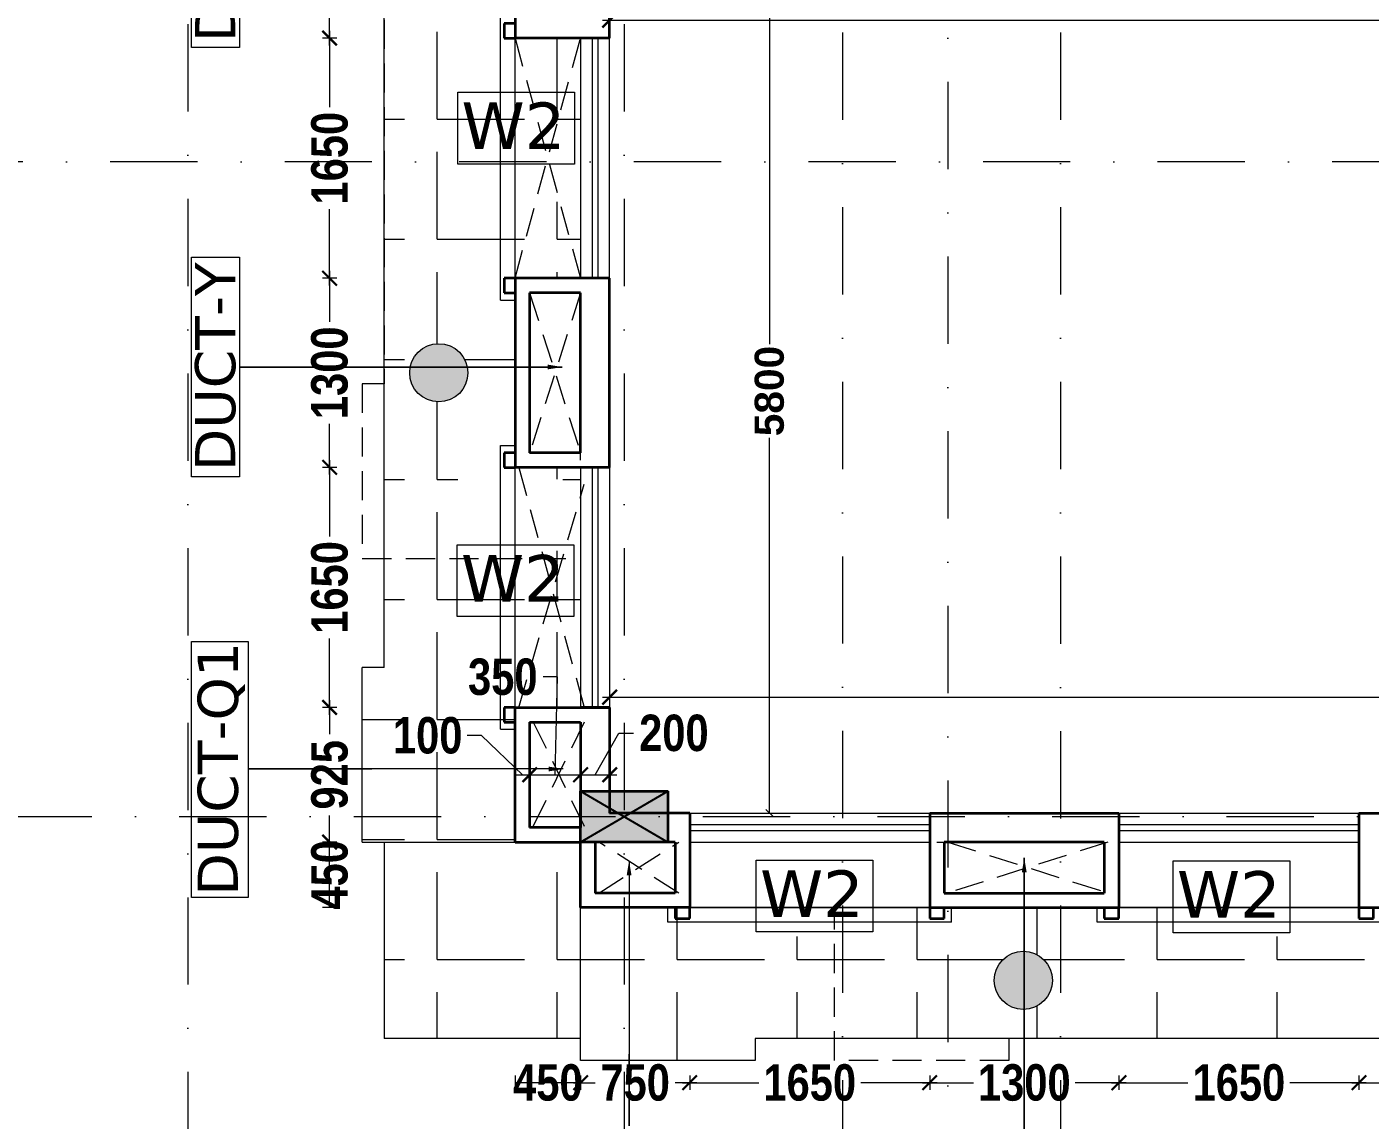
# Model space of a CAD drawing. Header units: millimetres. Extents: x -3092155 to 4513934, y -12317808 to 1850003.
# Drawn here: x -451620 to -442386, y -5577972 to -5570459 of the extents above; entities that cross this region are included whole.
import ezdxf

# ---------------------------------------------------------------- set-up
doc = ezdxf.new("R2010")
doc.units = ezdxf.units.MM
doc.header["$LTSCALE"] = 2
doc.header["$MEASUREMENT"] = 0
doc.header["$PDMODE"] = 34
doc.header["$PDSIZE"] = 500
for name, pattern in [('DASHDOT', [1, 0.5, -0.25, 0, -0.25]), ('DASHED2', [0.375, 0.25, -0.125]), ('HIDDEN', [0.375, 0.25, -0.125])]:
    doc.linetypes.add(name, pattern=pattern)
for name, color, linetype, lineweight in [('COL. R', 140, 'Continuous', 15), ('coloumn', 10, 'Continuous', 35), ('cornice', 12, 'Continuous', 25), ('D DIM', 250, 'Continuous', 9), ('DIM', 27, 'Continuous', 5), ('DUCT', 37, 'Continuous', 35), ('glass', 5, 'Continuous', 15), ('GRID', 251, 'DASHDOT', 5), ('HAT', 42, 'Continuous', 5), ('PROJ', 251, 'HIDDEN', 5), ('SILL', 74, 'Continuous', 9), ('W2', 162, 'Continuous', 5)]:
    doc.layers.add(name, color=color, linetype=linetype, lineweight=lineweight)
doc.layers.add('DOT', color=7, linetype='DASHED2', lineweight=0, true_color=0x89067c)
doc.layers.add('duct text', color=7, linetype='Continuous', lineweight=5, true_color=0x30182a)
doc.styles.add('door', font='arial.ttf', dxfattribs={"height": 70})
doc.styles.add('INNER DIM', font='ARIALNB.TTF', dxfattribs={"height": 250})
doc.styles.add('int dim', font='arialbd.ttf', dxfattribs={"height": 200})
doc.styles.add('style2', font='verdana.ttf')
doc.dimstyles.new('DOOR', dxfattribs={"dimtxt": 100, "dimasz": 100, "dimexe": 25, "dimexo": 50, "dimgap": 25, "dimtad": 0, "dimtih": 1, "dimtoh": 1, "dimdec": 0, "dimzin": 3, "dimdsep": 46, "dimtxsty": 'door', "dimblk": 'OBLIQUE', "dimcen": 200, "dimclrd": 256, "dimclre": 256, "dimclrt": 256, "dimadec": 0, "dimazin": 0, "dimtfac": 1, "dimtdec": 0, "dimtofl": 0, "dimtmove": 2, "dimatfit": 3, "dimfxl": 300, "dimfxlon": 1, "dimfrac": 1, "dimtolj": 1, "dimtzin": 0, "dimlwd": -1, "dimlwe": -1, "dimarcsym": 0})
doc.dimstyles.new('external final', dxfattribs={"dimscale": 0, "dimtxt": 250, "dimasz": 100, "dimexe": 50, "dimexo": 50, "dimgap": 50, "dimtad": 0, "dimdec": 0, "dimzin": 0, "dimdsep": 46, "dimtxsty": 'INNER DIM', "dimblk": 'ARCHTICK', "dimcen": 100, "dimdle": 50, "dimclrd": 256, "dimclre": 256, "dimclrt": 256, "dimadec": 0, "dimazin": 0, "dimtfac": 1, "dimtdec": 0, "dimtix": 1, "dimtmove": 1, "dimatfit": 3, "dimfxl": 50, "dimfxlon": 1, "dimtolj": 1, "dimtzin": 0, "dimlwd": -1, "dimlwe": -1, "dimarcsym": 1})
doc.dimstyles.new('lamon', dxfattribs={"dimtxt": 200, "dimasz": 50, "dimexe": 50, "dimexo": 100, "dimgap": 25, "dimtad": 0, "dimdec": 0, "dimzin": 3, "dimdsep": 46, "dimtxsty": 'int dim', "dimblk": 'OBLIQUE', "dimcen": 90, "dimclrd": 256, "dimclre": 256, "dimclrt": 256, "dimadec": 0, "dimazin": 0, "dimtfac": 1, "dimtdec": 0, "dimtofl": 0, "dimtmove": 1, "dimatfit": 3, "dimfxl": 1, "dimfrac": 1, "dimtolj": 1, "dimtzin": 0, "dimlwd": -1, "dimlwe": -1, "dimarcsym": 1})

# ---------------------------------------------------------------- blocks, each defined once
blk = doc.blocks.new('_ArchTick')
at = {"color": 0, "linetype": 'ByBlock', "const_width": 0.15}
blk.add_lwpolyline([(-0.5, -0.5), (0.5, 0.5)], dxfattribs=at)
blk = doc.blocks.new('*D31')
at = {"layer": 'D DIM', "ltscale": 100, "transparency": 16777216}
for p, q in [((-447063.5, -5577664.7), (-447063.5, -5577764.7)), ((-445413.4, -5577664.7), (-445413.4, -5577764.7)), ((-447113.5, -5577714.7), (-446588.7, -5577714.7)), ((-445363.4, -5577714.7), (-445888.2, -5577714.7))]:
    blk.add_line(p, q, dxfattribs=at)
at = {"layer": 'Defpoints', "color": 0, "lineweight": 50, "ltscale": 100, "transparency": 16777216}
for p in [(-447063.5, -5576061.2), (-445413.4, -5576061.2), (-447063.5, -5577714.7)]:
    blk.add_point(p, dxfattribs=at)
at = {"layer": 'D DIM', "ltscale": 100, "transparency": 16777216, "xscale": 100, "yscale": 100, "zscale": 100, "rotation": 180}
blk.add_blockref('_ArchTick', (-447063.5, -5577714.7), dxfattribs=at)
at = {"layer": 'D DIM', "ltscale": 100, "transparency": 16777216, "xscale": 100, "yscale": 100, "zscale": 100}
blk.add_blockref('_ArchTick', (-445413.4, -5577714.7), dxfattribs=at)
at = {"layer": 'D DIM', "ltscale": 100, "transparency": 16777216, "insert": (-446238.4, -5577714.7), "char_height": 250, "attachment_point": 5, "style": 'INNER DIM'}
blk.add_mtext('\\A1;1650', dxfattribs=at)
blk = doc.blocks.new('*D45')
at = {"layer": 'D DIM', "ltscale": 100, "transparency": 16777216}
for p, q in [((-442463, -5577664.7), (-442463, -5577764.7)), ((-441163, -5577664.7), (-441163, -5577764.7)), ((-442513, -5577714.7), (-442163.2, -5577714.7)), ((-441113, -5577714.7), (-441462.8, -5577714.7))]:
    blk.add_line(p, q, dxfattribs=at)
at = {"layer": 'Defpoints', "color": 0, "lineweight": 50, "ltscale": 100, "transparency": 16777216}
for p in [(-442463, -5576061.2), (-441163, -5576061.2), (-442463, -5577714.7)]:
    blk.add_point(p, dxfattribs=at)
at = {"layer": 'D DIM', "ltscale": 100, "transparency": 16777216, "xscale": 100, "yscale": 100, "zscale": 100, "rotation": 180}
blk.add_blockref('_ArchTick', (-442463, -5577714.7), dxfattribs=at)
at = {"layer": 'D DIM', "ltscale": 100, "transparency": 16777216, "xscale": 100, "yscale": 100, "zscale": 100}
blk.add_blockref('_ArchTick', (-441163, -5577714.7), dxfattribs=at)
at = {"layer": 'D DIM', "ltscale": 100, "transparency": 16777216, "insert": (-441813, -5577714.7), "char_height": 250, "attachment_point": 5, "style": 'INNER DIM'}
blk.add_mtext('\\A1;1300', dxfattribs=at)
blk = doc.blocks.new('*D46')
at = {"layer": 'D DIM', "ltscale": 100, "transparency": 16777216}
for p, q in [((-444113.4, -5577664.7), (-444113.4, -5577764.7)), ((-442463, -5577664.7), (-442463, -5577764.7)), ((-444163.4, -5577714.7), (-443638.4, -5577714.7)), ((-442413, -5577714.7), (-442938, -5577714.7))]:
    blk.add_line(p, q, dxfattribs=at)
at = {"layer": 'Defpoints', "color": 0, "lineweight": 50, "ltscale": 100, "transparency": 16777216}
for p in [(-444113.4, -5576061.2), (-442463, -5576061.2), (-444113.4, -5577714.7)]:
    blk.add_point(p, dxfattribs=at)
at = {"layer": 'D DIM', "ltscale": 100, "transparency": 16777216, "xscale": 100, "yscale": 100, "zscale": 100, "rotation": 180}
blk.add_blockref('_ArchTick', (-444113.4, -5577714.7), dxfattribs=at)
at = {"layer": 'D DIM', "ltscale": 100, "transparency": 16777216, "xscale": 100, "yscale": 100, "zscale": 100}
blk.add_blockref('_ArchTick', (-442463, -5577714.7), dxfattribs=at)
at = {"layer": 'D DIM', "ltscale": 100, "transparency": 16777216, "insert": (-443288.2, -5577714.7), "char_height": 250, "attachment_point": 5, "style": 'INNER DIM'}
blk.add_mtext('\\A1;1650', dxfattribs=at)
blk = doc.blocks.new('*D47')
at = {"layer": 'D DIM', "ltscale": 100, "transparency": 16777216}
for p, q in [((-445413.4, -5577664.7), (-445413.4, -5577764.7)), ((-444113.4, -5577664.7), (-444113.4, -5577764.7)), ((-445463.4, -5577714.7), (-445113.6, -5577714.7)), ((-444063.4, -5577714.7), (-444413.2, -5577714.7))]:
    blk.add_line(p, q, dxfattribs=at)
at = {"layer": 'Defpoints', "color": 0, "lineweight": 50, "ltscale": 100, "transparency": 16777216}
for p in [(-445413.4, -5576061.2), (-444113.4, -5576061.2), (-445413.4, -5577714.7)]:
    blk.add_point(p, dxfattribs=at)
at = {"layer": 'D DIM', "ltscale": 100, "transparency": 16777216, "xscale": 100, "yscale": 100, "zscale": 100, "rotation": 180}
blk.add_blockref('_ArchTick', (-445413.4, -5577714.7), dxfattribs=at)
at = {"layer": 'D DIM', "ltscale": 100, "transparency": 16777216, "xscale": 100, "yscale": 100, "zscale": 100}
blk.add_blockref('_ArchTick', (-444113.4, -5577714.7), dxfattribs=at)
at = {"layer": 'D DIM', "ltscale": 100, "transparency": 16777216, "insert": (-444763.4, -5577714.7), "char_height": 250, "attachment_point": 5, "style": 'INNER DIM'}
blk.add_mtext('\\A1;1300', dxfattribs=at)
blk = doc.blocks.new('*D48')
at = {"layer": 'D DIM', "ltscale": 100, "transparency": 16777216}
for p, q in [((-447813.5, -5577664.7), (-447813.5, -5577764.7)), ((-447063.5, -5577664.7), (-447063.5, -5577764.7)), ((-447863.5, -5577714.7), (-447714.4, -5577714.7)), ((-447013.5, -5577714.7), (-447162.6, -5577714.7))]:
    blk.add_line(p, q, dxfattribs=at)
at = {"layer": 'Defpoints', "color": 0, "lineweight": 50, "ltscale": 100, "transparency": 16777216}
for p in [(-447813.5, -5576511.2), (-447063.5, -5576511.2), (-447813.5, -5577714.7)]:
    blk.add_point(p, dxfattribs=at)
at = {"layer": 'D DIM', "ltscale": 100, "transparency": 16777216, "xscale": 100, "yscale": 100, "zscale": 100, "rotation": 180}
blk.add_blockref('_ArchTick', (-447813.5, -5577714.7), dxfattribs=at)
at = {"layer": 'D DIM', "ltscale": 100, "transparency": 16777216, "xscale": 100, "yscale": 100, "zscale": 100}
blk.add_blockref('_ArchTick', (-447063.5, -5577714.7), dxfattribs=at)
at = {"layer": 'D DIM', "ltscale": 100, "transparency": 16777216, "insert": (-447438.5, -5577714.7), "char_height": 250, "attachment_point": 5, "style": 'INNER DIM'}
blk.add_mtext('\\A1;750', dxfattribs=at)
blk = doc.blocks.new('*D49')
at = {"layer": 'D DIM', "ltscale": 100, "transparency": 16777216}
for p, q in [((-448263.5, -5577664.7), (-448263.5, -5577764.7)), ((-447813.5, -5577664.7), (-447813.5, -5577764.7)), ((-447813.5, -5577714.7), (-448263.5, -5577714.7))]:
    blk.add_line(p, q, dxfattribs=at)
at = {"layer": 'Defpoints', "color": 0, "lineweight": 50, "ltscale": 100, "transparency": 16777216}
for p in [(-448263.5, -5576061.2), (-447813.5, -5577411.2), (-448263.5, -5577714.7)]:
    blk.add_point(p, dxfattribs=at)
at = {"layer": 'D DIM', "ltscale": 100, "transparency": 16777216, "insert": (-448038.5, -5577714.7), "char_height": 250, "attachment_point": 5, "style": 'INNER DIM'}
blk.add_mtext('\\A1;450', dxfattribs=at)
blk = doc.blocks.new('*D51')
at = {"layer": 'D DIM', "ltscale": 100, "transparency": 16777216}
for p, q in [((-449488.7, -5576061.2), (-449588.7, -5576061.2)), ((-449538.7, -5576511.2), (-449538.7, -5576061.2)), ((-449488.7, -5576511.2), (-449588.7, -5576511.2))]:
    blk.add_line(p, q, dxfattribs=at)
at = {"layer": 'Defpoints', "color": 0, "lineweight": 50, "ltscale": 100, "transparency": 16777216}
for p in [(-449538.7, -5576061.2), (-447813.5, -5576061.2), (-447813.5, -5576511.2)]:
    blk.add_point(p, dxfattribs=at)
at = {"layer": 'D DIM', "ltscale": 100, "transparency": 16777216, "insert": (-449538.7, -5576286.2), "char_height": 250, "attachment_point": 5, "rotation": 90, "style": 'INNER DIM'}
blk.add_mtext('\\A1;450', dxfattribs=at)
blk = doc.blocks.new('*D52')
at = {"layer": 'D DIM', "ltscale": 100, "transparency": 16777216}
for p, q in [((-449488.7, -5575135.9), (-449588.7, -5575135.9)), ((-449538.7, -5575085.9), (-449538.7, -5575318.5)), ((-449538.7, -5576111.2), (-449538.7, -5575878.6)), ((-449488.7, -5576061.2), (-449588.7, -5576061.2))]:
    blk.add_line(p, q, dxfattribs=at)
at = {"layer": 'Defpoints', "color": 0, "lineweight": 50, "ltscale": 100, "transparency": 16777216}
for p in [(-449538.7, -5575135.9), (-448263.5, -5575135.9), (-447813.5, -5576061.2)]:
    blk.add_point(p, dxfattribs=at)
at = {"layer": 'D DIM', "ltscale": 100, "transparency": 16777216, "xscale": 100, "yscale": 100, "zscale": 100}
for p, rotation in [((-449538.7, -5575135.9), 90), ((-449538.7, -5576061.2), 270)]:
    blk.add_blockref('_ArchTick', p, dxfattribs=dict(at, rotation=rotation))
at = {"layer": 'D DIM', "ltscale": 100, "transparency": 16777216, "insert": (-449538.7, -5575598.6), "char_height": 250, "attachment_point": 5, "rotation": 90, "style": 'INNER DIM'}
blk.add_mtext('\\A1;925', dxfattribs=at)
blk = doc.blocks.new('*D53')
at = {"layer": 'D DIM', "ltscale": 100, "transparency": 16777216}
for p, q in [((-449488.7, -5573485.9), (-449588.7, -5573485.9)), ((-449538.7, -5573435.9), (-449538.7, -5573960.7)), ((-449538.7, -5575185.9), (-449538.7, -5574661.2)), ((-449488.7, -5575135.9), (-449588.7, -5575135.9))]:
    blk.add_line(p, q, dxfattribs=at)
at = {"layer": 'Defpoints', "color": 0, "lineweight": 50, "ltscale": 100, "transparency": 16777216}
for p in [(-449538.7, -5573485.9), (-448263.5, -5573485.9), (-448263.5, -5575135.9)]:
    blk.add_point(p, dxfattribs=at)
at = {"layer": 'D DIM', "ltscale": 100, "transparency": 16777216, "xscale": 100, "yscale": 100, "zscale": 100}
for p, rotation in [((-449538.7, -5573485.9), 90), ((-449538.7, -5575135.9), 270)]:
    blk.add_blockref('_ArchTick', p, dxfattribs=dict(at, rotation=rotation))
at = {"layer": 'D DIM', "ltscale": 100, "transparency": 16777216, "insert": (-449538.7, -5574310.9), "char_height": 250, "attachment_point": 5, "rotation": 90, "style": 'INNER DIM'}
blk.add_mtext('\\A1;1650', dxfattribs=at)
blk = doc.blocks.new('*D54')
at = {"layer": 'D DIM', "ltscale": 100, "transparency": 16777216}
for p, q in [((-449488.7, -5572185.9), (-449588.7, -5572185.9)), ((-449538.7, -5572135.9), (-449538.7, -5572485.7)), ((-449538.7, -5573535.9), (-449538.7, -5573186.2)), ((-449488.7, -5573485.9), (-449588.7, -5573485.9))]:
    blk.add_line(p, q, dxfattribs=at)
at = {"layer": 'Defpoints', "color": 0, "lineweight": 50, "ltscale": 100, "transparency": 16777216}
for p in [(-449538.7, -5572185.9), (-448263.5, -5572185.9), (-448263.5, -5573485.9)]:
    blk.add_point(p, dxfattribs=at)
at = {"layer": 'D DIM', "ltscale": 100, "transparency": 16777216, "xscale": 100, "yscale": 100, "zscale": 100}
for p, rotation in [((-449538.7, -5572185.9), 90), ((-449538.7, -5573485.9), 270)]:
    blk.add_blockref('_ArchTick', p, dxfattribs=dict(at, rotation=rotation))
at = {"layer": 'D DIM', "ltscale": 100, "transparency": 16777216, "insert": (-449538.7, -5572835.9), "char_height": 250, "attachment_point": 5, "rotation": 90, "style": 'INNER DIM'}
blk.add_mtext('\\A1;1300', dxfattribs=at)
blk = doc.blocks.new('*D55')
at = {"layer": 'D DIM', "ltscale": 100, "transparency": 16777216}
for p, q in [((-449488.7, -5570535.9), (-449588.7, -5570535.9)), ((-449538.7, -5570485.9), (-449538.7, -5571010.7)), ((-449538.7, -5572235.9), (-449538.7, -5571711.2)), ((-449488.7, -5572185.9), (-449588.7, -5572185.9))]:
    blk.add_line(p, q, dxfattribs=at)
at = {"layer": 'Defpoints', "color": 0, "lineweight": 50, "ltscale": 100, "transparency": 16777216}
for p in [(-449538.7, -5570535.9), (-448263.5, -5570535.9), (-448263.5, -5572185.9)]:
    blk.add_point(p, dxfattribs=at)
at = {"layer": 'D DIM', "ltscale": 100, "transparency": 16777216, "xscale": 100, "yscale": 100, "zscale": 100}
for p, rotation in [((-449538.7, -5570535.9), 90), ((-449538.7, -5572185.9), 270)]:
    blk.add_blockref('_ArchTick', p, dxfattribs=dict(at, rotation=rotation))
at = {"layer": 'D DIM', "ltscale": 100, "transparency": 16777216, "insert": (-449538.7, -5571360.9), "char_height": 250, "attachment_point": 5, "rotation": 90, "style": 'INNER DIM'}
blk.add_mtext('\\A1;1650', dxfattribs=at)
blk = doc.blocks.new('*D56')
at = {"layer": 'D DIM', "ltscale": 100, "transparency": 16777216}
for p, q in [((-449488.7, -5569235.9), (-449588.7, -5569235.9)), ((-449538.7, -5569185.9), (-449538.7, -5569535.7)), ((-449538.7, -5570585.9), (-449538.7, -5570236.2)), ((-449488.7, -5570535.9), (-449588.7, -5570535.9))]:
    blk.add_line(p, q, dxfattribs=at)
at = {"layer": 'Defpoints', "color": 0, "lineweight": 50, "ltscale": 100, "transparency": 16777216}
for p in [(-449538.7, -5569235.9), (-448263.5, -5569235.9), (-448263.5, -5570535.9)]:
    blk.add_point(p, dxfattribs=at)
at = {"layer": 'D DIM', "ltscale": 100, "transparency": 16777216, "xscale": 100, "yscale": 100, "zscale": 100}
for p, rotation in [((-449538.7, -5569235.9), 90), ((-449538.7, -5570535.9), 270)]:
    blk.add_blockref('_ArchTick', p, dxfattribs=dict(at, rotation=rotation))
at = {"layer": 'D DIM', "ltscale": 100, "transparency": 16777216, "insert": (-449538.7, -5569885.9), "char_height": 250, "attachment_point": 5, "rotation": 90, "style": 'INNER DIM'}
blk.add_mtext('\\A1;1300', dxfattribs=at)
blk = doc.blocks.new('*D572')
at = {"layer": 'D DIM', "ltscale": 100, "transparency": 16777216}
for p, q in [((-447613.5, -5570462.4), (-447613.5, -5570362.4)), ((-425843.9, -5570462.4), (-425843.9, -5570362.4)), ((-447663.5, -5570412.4), (-437166.3, -5570412.4)), ((-425793.9, -5570412.4), (-436291.1, -5570412.4))]:
    blk.add_line(p, q, dxfattribs=at)
at = {"layer": 'Defpoints', "color": 0, "lineweight": 50, "ltscale": 100, "transparency": 16777216}
for p in [(-447613.5, -5570412.4), (-447613.5, -5571611.2), (-425843.9, -5571611.2)]:
    blk.add_point(p, dxfattribs=at)
at = {"layer": 'D DIM', "ltscale": 100, "transparency": 16777216, "xscale": 100, "yscale": 100, "zscale": 100, "rotation": 180}
blk.add_blockref('_ArchTick', (-447613.5, -5570412.4), dxfattribs=at)
at = {"layer": 'D DIM', "ltscale": 100, "transparency": 16777216, "xscale": 100, "yscale": 100, "zscale": 100}
blk.add_blockref('_ArchTick', (-425843.9, -5570412.4), dxfattribs=at)
at = {"layer": 'D DIM', "ltscale": 100, "transparency": 16777216, "insert": (-436728.7, -5570412.4), "char_height": 250, "attachment_point": 5, "style": 'INNER DIM'}
blk.add_mtext('\\A1;21770', dxfattribs=at)
blk = doc.blocks.new('*D574')
at = {"layer": 'D DIM', "ltscale": 100, "transparency": 16777216}
for p, q in [((-448494.2, -5575328.8), (-448594.2, -5575328.8)), ((-448213.5, -5575598.6), (-448494.2, -5575328.8)), ((-448263.5, -5575646.8), (-448263.5, -5575548.6)), ((-448263.5, -5575598.6), (-448163.5, -5575598.6)), ((-448263.5, -5575598.6), (-448163.5, -5575598.6)), ((-448163.5, -5575646.8), (-448163.5, -5575548.6))]:
    blk.add_line(p, q, dxfattribs=at)
at = {"layer": 'Defpoints', "color": 0, "lineweight": 50, "ltscale": 100, "transparency": 16777216}
for p in [(-448163.5, -5575598.6), (-448263.5, -5575696.8), (-448163.5, -5575696.8)]:
    blk.add_point(p, dxfattribs=at)
at = {"layer": 'D DIM', "ltscale": 100, "transparency": 16777216, "insert": (-448864.8, -5575328.8), "char_height": 250, "attachment_point": 5, "style": 'INNER DIM'}
blk.add_mtext('\\A1;100', dxfattribs=at)
blk = doc.blocks.new('*D575')
at = {"layer": 'D DIM', "ltscale": 100, "transparency": 16777216}
for p, q in [((-447972, -5574926.5), (-448072, -5574926.5)), ((-447988.5, -5575598.6), (-447972, -5574926.5)), ((-448213.5, -5575598.6), (-447763.5, -5575598.6)), ((-448163.5, -5575646.8), (-448163.5, -5575548.6)), ((-447813.5, -5575648.6), (-447813.5, -5575548.6))]:
    blk.add_line(p, q, dxfattribs=at)
at = {"layer": 'Defpoints', "color": 0, "lineweight": 50, "ltscale": 100, "transparency": 16777216}
for p in [(-447813.5, -5575598.6), (-448163.5, -5575696.8), (-447813.5, -5575711.2)]:
    blk.add_point(p, dxfattribs=at)
at = {"layer": 'D DIM', "ltscale": 100, "transparency": 16777216, "xscale": 100, "yscale": 100, "zscale": 100, "rotation": 180}
blk.add_blockref('_ArchTick', (-448163.5, -5575598.6), dxfattribs=at)
at = {"layer": 'D DIM', "ltscale": 100, "transparency": 16777216, "xscale": 100, "yscale": 100, "zscale": 100}
blk.add_blockref('_ArchTick', (-447813.5, -5575598.6), dxfattribs=at)
at = {"layer": 'D DIM', "ltscale": 100, "transparency": 16777216, "insert": (-448348.5, -5574926.5), "char_height": 250, "attachment_point": 5, "style": 'INNER DIM'}
blk.add_mtext('\\A1;350', dxfattribs=at)
blk = doc.blocks.new('*D576')
at = {"layer": 'D DIM', "ltscale": 100, "transparency": 16777216}
for p, q in [((-447713.5, -5575598.6), (-447550.6, -5575312.1)), ((-447550.6, -5575312.1), (-447450.6, -5575312.1)), ((-447863.5, -5575598.6), (-447563.5, -5575598.6)), ((-447813.5, -5575648.6), (-447813.5, -5575548.6)), ((-447613.5, -5575648.6), (-447613.5, -5575548.6))]:
    blk.add_line(p, q, dxfattribs=at)
at = {"layer": 'Defpoints', "color": 0, "lineweight": 50, "ltscale": 100, "transparency": 16777216}
for p in [(-447613.5, -5575598.6), (-447813.5, -5575711.2), (-447613.5, -5575711.2)]:
    blk.add_point(p, dxfattribs=at)
at = {"layer": 'D DIM', "ltscale": 100, "transparency": 16777216, "xscale": 100, "yscale": 100, "zscale": 100, "rotation": 180}
blk.add_blockref('_ArchTick', (-447813.5, -5575598.6), dxfattribs=at)
at = {"layer": 'D DIM', "ltscale": 100, "transparency": 16777216, "xscale": 100, "yscale": 100, "zscale": 100}
blk.add_blockref('_ArchTick', (-447613.5, -5575598.6), dxfattribs=at)
at = {"layer": 'D DIM', "ltscale": 100, "transparency": 16777216, "insert": (-447172.3, -5575312.1), "char_height": 250, "attachment_point": 5, "style": 'INNER DIM'}
blk.add_mtext('\\A1;200', dxfattribs=at)
blk = doc.blocks.new('*D577')
at = {"layer": 'D DIM', "ltscale": 100, "transparency": 16777216}
for p, q in [((-447663.5, -5575065.1), (-442043.4, -5575065.1)), ((-447613.5, -5575115.1), (-447613.5, -5575015.1)), ((-435563.5, -5575065.1), (-441183.6, -5575065.1)), ((-435613.5, -5575115.1), (-435613.5, -5575015.1))]:
    blk.add_line(p, q, dxfattribs=at)
at = {"layer": 'Defpoints', "color": 0, "lineweight": 50, "ltscale": 100, "transparency": 16777216}
for p in [(-435613.5, -5575065.1), (-447613.5, -5575711.2), (-435613.5, -5576061.2)]:
    blk.add_point(p, dxfattribs=at)
at = {"layer": 'D DIM', "ltscale": 100, "transparency": 16777216, "xscale": 100, "yscale": 100, "zscale": 100, "rotation": 180}
blk.add_blockref('_ArchTick', (-447613.5, -5575065.1), dxfattribs=at)
at = {"layer": 'D DIM', "ltscale": 100, "transparency": 16777216, "xscale": 100, "yscale": 100, "zscale": 100}
blk.add_blockref('_ArchTick', (-435613.5, -5575065.1), dxfattribs=at)
at = {"layer": 'D DIM', "ltscale": 100, "transparency": 16777216, "insert": (-441613.5, -5575065.1), "char_height": 250, "attachment_point": 5, "style": 'INNER DIM'}
blk.add_mtext('\\A1;12000', dxfattribs=at)
blk = doc.blocks.new('_Oblique')
at = {"color": 0, "linetype": 'ByBlock', "lineweight": -2}
blk.add_line((-0.5, -0.5), (0.5, 0.5), dxfattribs=at)
blk = doc.blocks.new('*D719')
at = {"layer": 'Defpoints', "color": 0, "lineweight": 50, "ltscale": 100, "transparency": 16777216}
for p in [(-446772.1, -5570061.2), (-446772.1, -5575861.2), (-446515.4, -5575861.2)]:
    blk.add_point(p, dxfattribs=at)
at = {"layer": 'DIM', "ltscale": 100, "transparency": 16777216}
for p, q in [((-446672.1, -5570061.2), (-446465.4, -5570061.2)), ((-446515.4, -5570061.2), (-446515.4, -5572638.5)), ((-446515.4, -5575861.2), (-446515.4, -5573283.9)), ((-446672.1, -5575861.2), (-446465.4, -5575861.2))]:
    blk.add_line(p, q, dxfattribs=at)
at = {"layer": 'DIM', "ltscale": 100, "transparency": 16777216, "xscale": 50, "yscale": 50, "zscale": 50}
for p, rotation in [((-446515.4, -5570061.2), 90), ((-446515.4, -5575861.2), 270)]:
    blk.add_blockref('_Oblique', p, dxfattribs=dict(at, rotation=rotation))
at = {"layer": 'DIM', "ltscale": 100, "transparency": 16777216, "insert": (-446515.4, -5572961.2), "char_height": 200, "attachment_point": 5, "rotation": 90, "style": 'int dim'}
blk.add_mtext('\\A1;5800', dxfattribs=at)
blk = doc.blocks.new('S.F')
at = {"layer": 'coloumn', "ltscale": 100}
blk.add_hatch(color=256, dxfattribs=at).paths.add_polyline_path([(38455.9, -5883906.2), (38455.9, -5884256.2), (37855.9, -5884256.2), (37855.9, -5883906.2)])
at = {"layer": 'coloumn', "lineweight": 25, "ltscale": 100}
for p, q in [((37855.9, -5884256.2), (38455.9, -5883906.2)), ((37855.9, -5883906.2), (38455.9, -5884256.2))]:
    blk.add_line(p, q, dxfattribs=at)
at = {"layer": 'coloumn', "ltscale": 100}
blk.add_lwpolyline([(38455.9, -5883906.2), (38455.9, -5884256.2), (37855.9, -5884256.2), (37855.9, -5883906.2)], close=True, dxfattribs=at)
blk = doc.blocks.new('yhyjhr')
at = {"layer": 'COL. R', "ltscale": 100}
h = blk.add_hatch(color=256, dxfattribs=at)
h.set_gradient(color1=(0, 127, 255), color2=(41, 148, 255), one_color=1, tint=0.58)
h.paths.add_polyline_path([(-422317.5, -6086298.2, 1), (-421917.5, -6086298.2, 1)])
blk.add_circle((-422117.5, -6086298.2), 200, dxfattribs=at)
blk = doc.blocks.new('ujuj')
at = {"layer": 'DUCT', "ltscale": 100}
for p, q in [((-427849.3, -5813156.2), (-427849.3, -5813081.2)), ((-427849.3, -5813081.2), (-427749.3, -5813081.2)), ((-427749.3, -5813081.2), (-427749.3, -5813156.2)), ((-426099.3, -5813156.2), (-426099.3, -5813081.2)), ((-426099.3, -5813081.2), (-425999.3, -5813081.2)), ((-425999.3, -5813081.2), (-425999.3, -5813156.2))]:
    blk.add_line(p, q, dxfattribs=at)
at = {"layer": 'PROJ', "ltscale": 250}
blk.add_line((-426099.3, -5813156.2), (-427749.3, -5813156.2), dxfattribs=at)
at = {"layer": 'SILL', "ltscale": 100}
for p, q in [((-425949.3, -5813056.2), (-427898.9, -5813056.2)), ((-427898.9, -5813056.2), (-427898.9, -5813156.2)), ((-425949.3, -5813056.2), (-425949.3, -5813156.2)), ((-426099.3, -5813156.2), (-427749.3, -5813156.2))]:
    blk.add_line(p, q, dxfattribs=at)
blk = doc.blocks.new('hyh')
at = {"layer": 'duct text', "ltscale": 0.1}
for points in [[(-187233.1, -5614590.4), (-187233.1, -5613082.1), (-186903.9, -5613082.1), (-186903.9, -5614590.4)], [(-187233.1, -5617540.2), (-187233.1, -5616031.8), (-186903.9, -5616031.8), (-186903.9, -5617540.2)], [(-187233.1, -5618673.2), (-186844.7, -5618673.2), (-186844.7, -5620431.8), (-187233.1, -5620431.8)]]:
    blk.add_lwpolyline(points, close=True, dxfattribs=at)
at = {"layer": 'duct text', "ltscale": 0.1, "char_height": 276.639, "width": 1547.237, "attachment_point": 5, "rotation": 90, "style": 'style2'}
for s, insert in [('\\pt3043;DUCT-Y', (-187068.3, -5613834.9)), ('\\pt3043;DUCT-Y', (-187068.3, -5616784.6)), ('\\pt3043;DUCT-Q1', (-187028.4, -5619547.2))]:
    blk.add_mtext(s, dxfattribs=dict(at, insert=insert))
at = {"layer": 'duct text', "ltscale": 0.1}
for points in [[(-184685.3, -5616786), (-186903.9, -5616786), (-184685.3, -5616786)], [(-184677.8, -5619548.6), (-186844.7, -5619548.6), (-185994.8, -5619548.6)], [(-184225.4, -5620179.3), (-184225.4, -5621999.8), (-184225.4, -5621509.2)], [(-181509, -5620158.9), (-181509, -5622059), (-181509, -5620158.9)]]:
    blk.add_leader(points, dimstyle='DOOR', dxfattribs=at)

msp = doc.modelspace()

# ---------------------------------------------------------------- hatches: boundary and pattern name
at = {"layer": 'HAT', "ltscale": 100}
h = msp.add_hatch(dxfattribs=at)
h.set_pattern_fill('ANGLE', color=256, scale=3000, style=0)
h.set_pattern_definition([(0, (-0.4, 141206), (0, 825), [600, -225]), (90, (-0.4, 141206), (-825, 5e-14), [600, -225])])
h.paths.add_polyline_path([(-449164.3, -5564911), (-449164.3, -5565610.7), (-447814.4, -5565610.7), (-447814.4, -5565536.2), (-447814.4, -5564635.9), (-448263.9, -5564635.9), (-448263.9, -5563711.2), (-449314.3, -5563711.2), (-449314.3, -5564911)])
h.paths.add_polyline_path([(-448552.2, -5564902.1), (-447935.9, -5564902.1), (-447935.9, -5565259.3), (-448552.2, -5565259.3)], flags=0)
h.paths.add_polyline_path([(-449164.3, -5574111.7), (-449164.3, -5574861.4), (-449314.3, -5574861.4), (-449314.3, -5576061.2), (-448263.9, -5576061.2), (-448263.9, -5575135.9), (-447814.4, -5575135.9), (-447814.4, -5574111.7)])
h.paths.add_polyline_path([(-449164.3, -5565610.7), (-449164.3, -5574111.7), (-447814.4, -5574111.7), (-447814.4, -5573485.9), (-448263.9, -5573485.9), (-448263.9, -5572185.9), (-447814.4, -5572185.9), (-447814.4, -5570536.2), (-448263.9, -5570536.2), (-448263.9, -5569236.2), (-447814.4, -5569236.2), (-447814.4, -5567585.9), (-448263.9, -5567585.9), (-448263.9, -5566285.9), (-447814.4, -5566285.9), (-447814.4, -5565610.7)])
h.paths.add_polyline_path([(-448988.5, -5572835.9, -1), (-448588.5, -5572835.9, -1)], flags=16)
h.paths.add_polyline_path([(-447935.9, -5573565.9), (-447935.9, -5574060), (-448656.5, -5574060), (-448656.5, -5573565.9)], flags=16)
h.paths.add_polyline_path([(-448656.5, -5571661.5), (-448656.5, -5571167.4), (-447935.9, -5571167.4), (-447935.9, -5571661.5)], flags=16)
h.paths.add_polyline_path([(-448988.5, -5569885.9, -1), (-448588.5, -5569885.9, -1)], flags=16)
h.paths.add_polyline_path([(-448552.2, -5568959.3), (-448552.2, -5568602.1), (-447935.9, -5568602.1), (-447935.9, -5568959.3)], flags=0)
h.paths.add_polyline_path([(-448552.2, -5568059.3), (-448552.2, -5567702.1), (-447935.9, -5567702.1), (-447935.9, -5568059.3)], flags=0)
h.paths.add_polyline_path([(-448988.5, -5566935.9, -1), (-448588.5, -5566935.9, -1)], flags=16)
h.paths.add_polyline_path([(-448552.6, -5566209), (-448552.6, -5565851.9), (-447936.4, -5565851.9), (-447936.4, -5566209)], flags=0)
h.paths.add_polyline_path([(-448623, -5564839.3), (-447861.2, -5564839.3), (-447861.2, -5565320.2), (-448623, -5565320.2)], flags=24)
h.paths.add_polyline_path([(-448630.1, -5565786.1), (-447855, -5565786.1), (-447855, -5566272.8), (-448630.1, -5566272.8)], flags=24)
h.paths.add_polyline_path([(-448629.6, -5567636.4), (-447854.6, -5567636.4), (-447854.6, -5568123.1), (-448629.6, -5568123.1)], flags=24)
h.paths.add_polyline_path([(-448623, -5568539.3), (-447861.2, -5568539.3), (-447861.2, -5569020.2), (-448623, -5569020.2)], flags=24)
h.paths.add_polyline_path([(-448735.4, -5571158), (-447901.6, -5571158), (-447901.6, -5571644.2), (-448735.4, -5571644.2)], flags=24)
h = msp.add_hatch(dxfattribs=at)
h.set_pattern_fill('ANGLE', color=256, scale=3000, style=0)
h.set_pattern_definition([(0, (-0.01, 141206), (0, 825), [600, -225]), (90, (-0.01, 141206), (-825, 5e-14), [600, -225])])
h.paths.add_polyline_path([(-447813.9, -5576511.2), (-447813.9, -5576061.2), (-447814.3, -5576061.2), (-448263.9, -5576061.2), (-449164.3, -5576061.2), (-449164.3, -5577411.2), (-447813.9, -5577411.2)])
h = msp.add_hatch(dxfattribs=at)
h.set_pattern_fill('ANGLE', color=256, scale=3000, style=0)
h.set_pattern_definition([(0, (-0.4, 141206), (0, 825), [600, -225]), (90, (-0.4, 141206), (-825, 5e-14), [600, -225])])
h.paths.add_polyline_path([(-446068.7, -5576711), (-446530.5, -5576711), (-446530.5, -5576511.2), (-447063.4, -5576511.2), (-447063.4, -5576511.2), (-447813.9, -5576511.2), (-447813.9, -5577561.2), (-446614.2, -5577561.2), (-446614.2, -5577411.2), (-446068.7, -5577411.2)])
h.paths.add_polyline_path([(-438005.9, -5576575.8), (-437567.6, -5576575.8), (-437567.6, -5576511.1), (-438213.4, -5576511.1), (-438213.4, -5576511.1), (-439513.4, -5576511.3), (-439513.4, -5576511.2), (-439909.9, -5576511.2), (-439909.9, -5576711), (-440630.5, -5576711), (-440630.5, -5576511.1), (-441163.4, -5576511.1), (-441163.4, -5576511.1), (-442463.4, -5576511.3), (-442463.4, -5576511.2), (-442860.2, -5576511.2), (-442860.2, -5576711), (-443580.8, -5576711), (-443580.8, -5576511.1), (-444113.4, -5576511.1), (-444113.8, -5576511.1), (-445413.8, -5576511.3), (-445413.8, -5576511.2), (-445809.9, -5576511.2), (-445809.9, -5576711), (-446068.7, -5576711), (-446068.7, -5577411.2), (-437567.6, -5577411.2), (-437567.6, -5577069.9), (-438005.9, -5577069.9)])
h.paths.add_polyline_path([(-444570.4, -5577011.2, -1), (-444970.4, -5577011.2, -1)], flags=16)
h.paths.add_polyline_path([(-441612.9, -5577012.8, -1), (-442012.9, -5577012.8, -1)], flags=16)
h.paths.add_polyline_path([(-438655.5, -5577011.2, -1), (-439055.5, -5577011.2, -1)], flags=16)
h.paths.add_polyline_path([(-435814.3, -5576511.2), (-436563.4, -5576511.2), (-436563.4, -5576511.2), (-437567.6, -5576511.1), (-437567.6, -5576575.8), (-437285.3, -5576575.8), (-437285.3, -5577069.9), (-437567.6, -5577069.9), (-437567.6, -5577411.2), (-437013.7, -5577411.2), (-437013.7, -5577561.2), (-435814.3, -5577561.2), (-435814.3, -5577511.2)])
h.paths.add_polyline_path([(-438084.7, -5576566.4), (-437251, -5576566.4), (-437251, -5577052.6), (-438084.7, -5577052.6)], flags=9)

# ---------------------------------------------------------------- linework, layer by layer
at = {"ltscale": 100}
msp.add_lwpolyline([(-447813.9, -5575711.2), (-447213.9, -5575711.2), (-447213.9, -5576061.2), (-447813.9, -5576061.2)], close=True, dxfattribs=at)
at = {"layer": 'D DIM', "ltscale": 100}
for p, q in [((-447213.5, -5575711.2), (-447813.5, -5575711.2)), ((-447813.5, -5575711.2), (-447813.5, -5576061.2)), ((-447213.5, -5576061.2), (-447213.5, -5575711.2)), ((-447813.5, -5576061.2), (-447213.5, -5576061.2))]:
    msp.add_line(p, q, dxfattribs=at)
msp.add_lwpolyline([(-447213.5, -5575711.2), (-447813.5, -5575711.2), (-447813.5, -5576061.2), (-447213.5, -5576061.2)], close=True, dxfattribs=at)
at = {"layer": 'DOT', "linetype": 'Continuous', "ltscale": 400}
for p, q in [((-449164.3, -5574861.4), (-449164.3, -5564911)), ((-448264.4, -5572185.9), (-448264.4, -5570535.7)), ((-448264.4, -5575135.9), (-448264.4, -5573485.7)), ((-449314.3, -5576061.2), (-449314.3, -5574861.4)), ((-449164.3, -5574861.4), (-449314.3, -5574861.4)), ((-449314.3, -5576061.2), (-448263.9, -5576061.2)), ((-449164.3, -5576061.2), (-449164.3, -5577411.2)), ((-447813.9, -5577561.2), (-447813.9, -5576511.2)), ((-447063.4, -5576511.2), (-436563.4, -5576511.2)), ((-447813.9, -5577411.2), (-449164.3, -5577411.2)), ((-437013.7, -5577411.2), (-446614.2, -5577411.2)), ((-446614.2, -5577411.2), (-446614.2, -5577561.2)), ((-446614.2, -5577561.2), (-447813.9, -5577561.2))]:
    msp.add_line(p, q, dxfattribs=at)
at = {"layer": 'DOT', "ltscale": 400}
for p, q in [((-449164.4, -5566810.4), (-449164.4, -5572912)), ((-448264.4, -5572185.9), (-447814.8, -5570535.7)), ((-448264.4, -5570535.7), (-447814.8, -5572185.9)), ((-448163.9, -5572285.9), (-447813.9, -5573385.9)), ((-447813.9, -5572285.9), (-448163.9, -5573385.9)), ((-447814.3, -5573436.1), (-447814.3, -5572236.3)), ((-449164.4, -5572912), (-449314.3, -5572912)), ((-449314.3, -5572912), (-449314.3, -5574111.7)), ((-448238.9, -5573485.9), (-447788.9, -5575135.9)), ((-448238.9, -5575135.9), (-447788.9, -5573600.9)), ((-449314.3, -5574111.7), (-447814.4, -5574111.7)), ((-448138.9, -5575235.9), (-447788.9, -5575950.9)), ((-447788.9, -5575235.9), (-448138.9, -5575950.9)), ((-447688.9, -5576411.2), (-447138.9, -5576061.2)), ((-447138.9, -5576411.2), (-447688.9, -5576061.2)), ((-445364.6, -5576061.2), (-444164.8, -5576061.2)), ((-445288.9, -5576061.2), (-444188.9, -5576411.2)), ((-444188.9, -5576061.2), (-445288.9, -5576411.2)), ((-446068.7, -5577561.2), (-446068.7, -5576511.2)), ((-438767.4, -5577411.2), (-444869, -5577411.2)), ((-444869, -5577411.2), (-444869, -5577561.2)), ((-439464.3, -5577411.2), (-444164.8, -5577411.2)), ((-444869, -5577561.2), (-446068.7, -5577561.2))]:
    msp.add_line(p, q, dxfattribs=at)
at = {"layer": 'DUCT', "ltscale": 100}
for p, q in [((-448263.9, -5569236.2), (-448263.9, -5570536.2)), ((-447614.4, -5570536.2), (-447614.4, -5569236.5)), ((-447614.4, -5570536.2), (-448263.9, -5570536.2)), ((-447614.4, -5572185.9), (-448263.9, -5572185.9)), ((-448263.9, -5572185.9), (-448263.9, -5573485.9)), ((-447614.4, -5573485.9), (-447614.4, -5572185.9)), ((-447814.4, -5572285.9), (-448163.9, -5572285.9)), ((-448163.9, -5572285.9), (-448163.9, -5573385.9)), ((-447814.4, -5573385.9), (-447814.4, -5572285.9)), ((-447814.4, -5573385.9), (-448163.9, -5573385.9)), ((-447614.4, -5573485.9), (-448263.9, -5573485.9)), ((-448263.9, -5576061.2), (-448263.9, -5575135.9)), ((-448263.9, -5575135.9), (-447614.4, -5575135.9)), ((-447614.4, -5575135.9), (-447814.4, -5575135.9)), ((-447614.4, -5575135.9), (-447614.4, -5575861.2)), ((-448163.9, -5575235.9), (-448163.9, -5575961.2)), ((-448163.9, -5575235.9), (-447814.4, -5575235.9)), ((-447814.4, -5575235.9), (-447814.4, -5575961.2)), ((-447063.4, -5575861.2), (-447614.4, -5575861.2)), ((-447063.4, -5575861.2), (-447214.3, -5575861.2)), ((-447063.4, -5575861.2), (-447063.4, -5576061.2)), ((-447063.4, -5575861.2), (-447063.4, -5576511.2)), ((-445413.8, -5575861.2), (-444113.8, -5575861.2)), ((-445413.8, -5575861.2), (-445413.8, -5576511.3)), ((-444113.8, -5575861.2), (-444113.8, -5576511.1)), ((-442463.4, -5575861.2), (-441163.4, -5575861.2)), ((-442463.4, -5575861.2), (-442463.4, -5576511.3)), ((-447813.9, -5575961.2), (-448163.9, -5575961.2)), ((-448263.9, -5576061.2), (-447813.9, -5576061.2)), ((-447813.9, -5576511.2), (-447813.9, -5576061.2)), ((-447713.9, -5576061.2), (-447713.9, -5576411.2)), ((-447163.4, -5576061.2), (-447713.9, -5576061.2)), ((-447163.4, -5576061.2), (-447163.4, -5576411.2)), ((-444214.9, -5576061.2), (-445314.9, -5576061.2)), ((-445314.9, -5576061.2), (-445314.9, -5576411.3)), ((-444214.9, -5576061.2), (-444214.9, -5576411.1)), ((-447163.4, -5576411.2), (-447713.9, -5576411.2)), ((-445314.9, -5576411.3), (-444214.9, -5576411.1)), ((-447063.4, -5576511.2), (-447813.9, -5576511.2)), ((-445413.8, -5576511.3), (-444113.8, -5576511.1)), ((-442463.4, -5576511.3), (-441163.4, -5576511.1))]:
    msp.add_line(p, q, dxfattribs=at)
at = {"layer": 'glass', "ltscale": 100}
for p, q in [((-447734.7, -5570536.2), (-447734.7, -5572186.2)), ((-447694.7, -5570536.2), (-447694.7, -5572186.2)), ((-447734.7, -5573486.2), (-447734.7, -5575136.2)), ((-447694.7, -5573486.2), (-447694.7, -5575136.2)), ((-447064.3, -5575941.2), (-445414.3, -5575941.2)), ((-447064.3, -5575981.2), (-445414.3, -5575981.2)), ((-444113.8, -5575941.2), (-442464.3, -5575941.2)), ((-444113.8, -5575981.2), (-442464.3, -5575981.2))]:
    msp.add_line(p, q, dxfattribs=at)
at = {"layer": 'GRID', "color": 5, "ltscale": 600}
for p, q in [((-445289, -5497630.3), (-445289, -5586432.3)), ((-446013.9, -5498491), (-446013.9, -5585571.5)), ((-444513.9, -5498491.5), (-444513.9, -5585571)), ((-450513.9, -5499634.4), (-450513.9, -5584428.2)), ((-447514.4, -5499634.4), (-447514.4, -5584428.2))]:
    msp.add_line(p, q, dxfattribs=at)
at = {"layer": 'GRID', "color": 6, "ltscale": 600}
for p, q in [((-366440.7, -5571386.2), (-461068.2, -5571386.2)), ((-460173.8, -5575886.2), (-367334.4, -5575886.2))]:
    msp.add_line(p, q, dxfattribs=at)
at = {"layer": 'SILL', "ltscale": 100}
for p, q in [((-447614.4, -5572185.9), (-447614.4, -5568336.2)), ((-447814.4, -5570536.2), (-447814.4, -5572185.9)), ((-447814.4, -5573485.9), (-447814.4, -5575135.9)), ((-447614.4, -5573485.9), (-447614.4, -5575135.9)), ((-447063.4, -5575861.2), (-445413.4, -5575861.2)), ((-444113.8, -5575861.2), (-442463.4, -5575861.2)), ((-447063.4, -5576061.2), (-445413.4, -5576061.2)), ((-444113.8, -5576061.2), (-442463.4, -5576061.2))]:
    msp.add_line(p, q, dxfattribs=at)
at = {"layer": 'W2', "lineweight": 15, "ltscale": 0.1}
for p, q in [((-448657.7, -5570907.6), (-447856, -5570907.6)), ((-448657.7, -5571401.7), (-448657.7, -5570907.6)), ((-447856, -5570907.6), (-447856, -5571401.7)), ((-447856, -5571401.7), (-448657.7, -5571401.7)), ((-448661.4, -5574017.3), (-447859.7, -5574017.3)), ((-448661.4, -5574511.3), (-448661.4, -5574017.3)), ((-447859.7, -5574017.3), (-447859.7, -5574511.3)), ((-447859.7, -5574511.3), (-448661.4, -5574511.3)), ((-446605.8, -5576184.8), (-445804.1, -5576184.8)), ((-446605.8, -5576678.9), (-446605.8, -5576184.8)), ((-445804.1, -5576184.8), (-445804.1, -5576678.9)), ((-443739.9, -5576190.4), (-442938.2, -5576190.4)), ((-443739.9, -5576684.4), (-443739.9, -5576190.4)), ((-442938.2, -5576190.4), (-442938.2, -5576684.4)), ((-445804.1, -5576678.9), (-446605.8, -5576678.9)), ((-442938.2, -5576684.4), (-443739.9, -5576684.4))]:
    msp.add_line(p, q, dxfattribs=at)

# ---------------------------------------------------------------- block references
at = {"layer": 'COL. R'}
for p in [(-26671, 513462.3), (-22652.9, 509287)]:
    msp.add_blockref('yhyjhr', p, dxfattribs=at)
at = {"layer": 'coloumn'}
msp.add_blockref('S.F', (-485670.2, 308195), dxfattribs=at)
at = {"layer": 'cornice', "color": 3, "lineweight": 50}
msp.add_blockref('hyh', (-263254.8, 43989.8), dxfattribs=at)
at = {"layer": 'cornice', "color": 3, "lineweight": 50, "xscale": -1}
for p, rotation in [((-6261420.1, -5998285.5), 90), ((-6261420.1, -6001235.3), 90), ((-19314.5, -11389667.3), 180), ((-16364.1, -11389667.5), 180)]:
    msp.add_blockref('ujuj', p, dxfattribs=dict(at, rotation=rotation))

# ---------------------------------------------------------------- texts
at = {"layer": 'W2', "style": 'style2'}
for p in [(-448632.1, -5571298.2), (-448635.8, -5574407.8), (-446580.2, -5576575.4), (-443714.3, -5576580.9)]:
    msp.add_text('W2', height=320, dxfattribs=at).set_placement(p)

# ---------------------------------------------------------------- dimensions: what is measured, and where the dimension line sits
at = {"layer": 'D DIM', "ltscale": 100}
for base, p1, p2, picture, middle in [((-449538.7, -5569235.9), (-448263.5, -5570535.9), (-448263.5, -5569235.9), '*D56', (-449538.7, -5569885.9)), ((-449538.7, -5570535.9), (-448263.5, -5572185.9), (-448263.5, -5570535.9), '*D55', (-449538.7, -5571360.9)), ((-449538.7, -5572185.9), (-448263.5, -5573485.9), (-448263.5, -5572185.9), '*D54', (-449538.7, -5572835.9)), ((-449538.7, -5573485.9), (-448263.5, -5575135.9), (-448263.5, -5573485.9), '*D53', (-449538.7, -5574310.9)), ((-449538.7, -5575135.9), (-447813.5, -5576061.2), (-448263.5, -5575135.9), '*D52', (-449538.7, -5575598.6)), ((-449538.7, -5576061.2), (-447813.5, -5576511.2), (-447813.5, -5576061.2), '*D51', (-449538.7, -5576286.2))]:
    dim = msp.add_linear_dim(base=base, p1=p1, p2=p2, angle=90, dimstyle='external final', override={"dimscale": 1}, dxfattribs=at)
    dim.commit()
    dim.dimension.update_dxf_attribs({"geometry": picture, "text_midpoint": middle})
for base, p1, p2, picture, middle in [((-447613.5, -5570412.4), (-425843.9, -5571611.2), (-447613.5, -5571611.2), '*D572', (-436728.7, -5570412.4)), ((-435613.5, -5575065.1), (-447613.5, -5575711.2), (-435613.5, -5576061.2), '*D577', (-441613.5, -5575065.1)), ((-448263.5, -5577714.7), (-447813.5, -5577411.2), (-448263.5, -5576061.2), '*D49', (-448038.5, -5577714.7)), ((-447063.5, -5577714.7), (-445413.4, -5576061.2), (-447063.5, -5576061.2), '*D31', (-446238.4, -5577714.7)), ((-445413.4, -5577714.7), (-444113.4, -5576061.2), (-445413.4, -5576061.2), '*D47', (-444763.4, -5577714.7)), ((-444113.4, -5577714.7), (-442463, -5576061.2), (-444113.4, -5576061.2), '*D46', (-443288.2, -5577714.7)), ((-442463, -5577714.7), (-441163, -5576061.2), (-442463, -5576061.2), '*D45', (-441813, -5577714.7)), ((-447813.5, -5577714.7), (-447063.5, -5576511.2), (-447813.5, -5576511.2), '*D48', (-447438.5, -5577714.7))]:
    dim = msp.add_linear_dim(base=base, p1=p1, p2=p2, dimstyle='external final', override={"dimscale": 1}, dxfattribs=at)
    dim.commit()
    dim.dimension.update_dxf_attribs({"geometry": picture, "text_midpoint": middle})
for base, p1, p2, picture, middle in [((-447813.5, -5575598.6), (-448163.5, -5575696.8), (-447813.5, -5575711.2), '*D575', (-448122, -5574926.5)), ((-448163.5, -5575598.6), (-448263.5, -5575696.8), (-448163.5, -5575696.8), '*D574', (-448644.2, -5575328.8)), ((-447613.5, -5575598.6), (-447813.5, -5575711.2), (-447613.5, -5575711.2), '*D576', (-447400.6, -5575312.1))]:
    dim = msp.add_linear_dim(base=base, p1=p1, p2=p2, dimstyle='external final', override={"dimscale": 1}, dxfattribs=at)
    dim.commit()
    dim.dimension.update_dxf_attribs({"geometry": picture, "text_midpoint": middle, "dimtype": 160})
at = {"layer": 'DIM', "ltscale": 100}
dim = msp.add_linear_dim(base=(-446515.4, -5575861.2), p1=(-446772.1, -5570061.2), p2=(-446772.1, -5575861.2), angle=90, dimstyle='lamon', dxfattribs=at)
dim.commit()
dim.dimension.update_dxf_attribs({"geometry": '*D719', "text_midpoint": (-446515.4, -5572961.2)})

doc.saveas('drawing.dxf')
